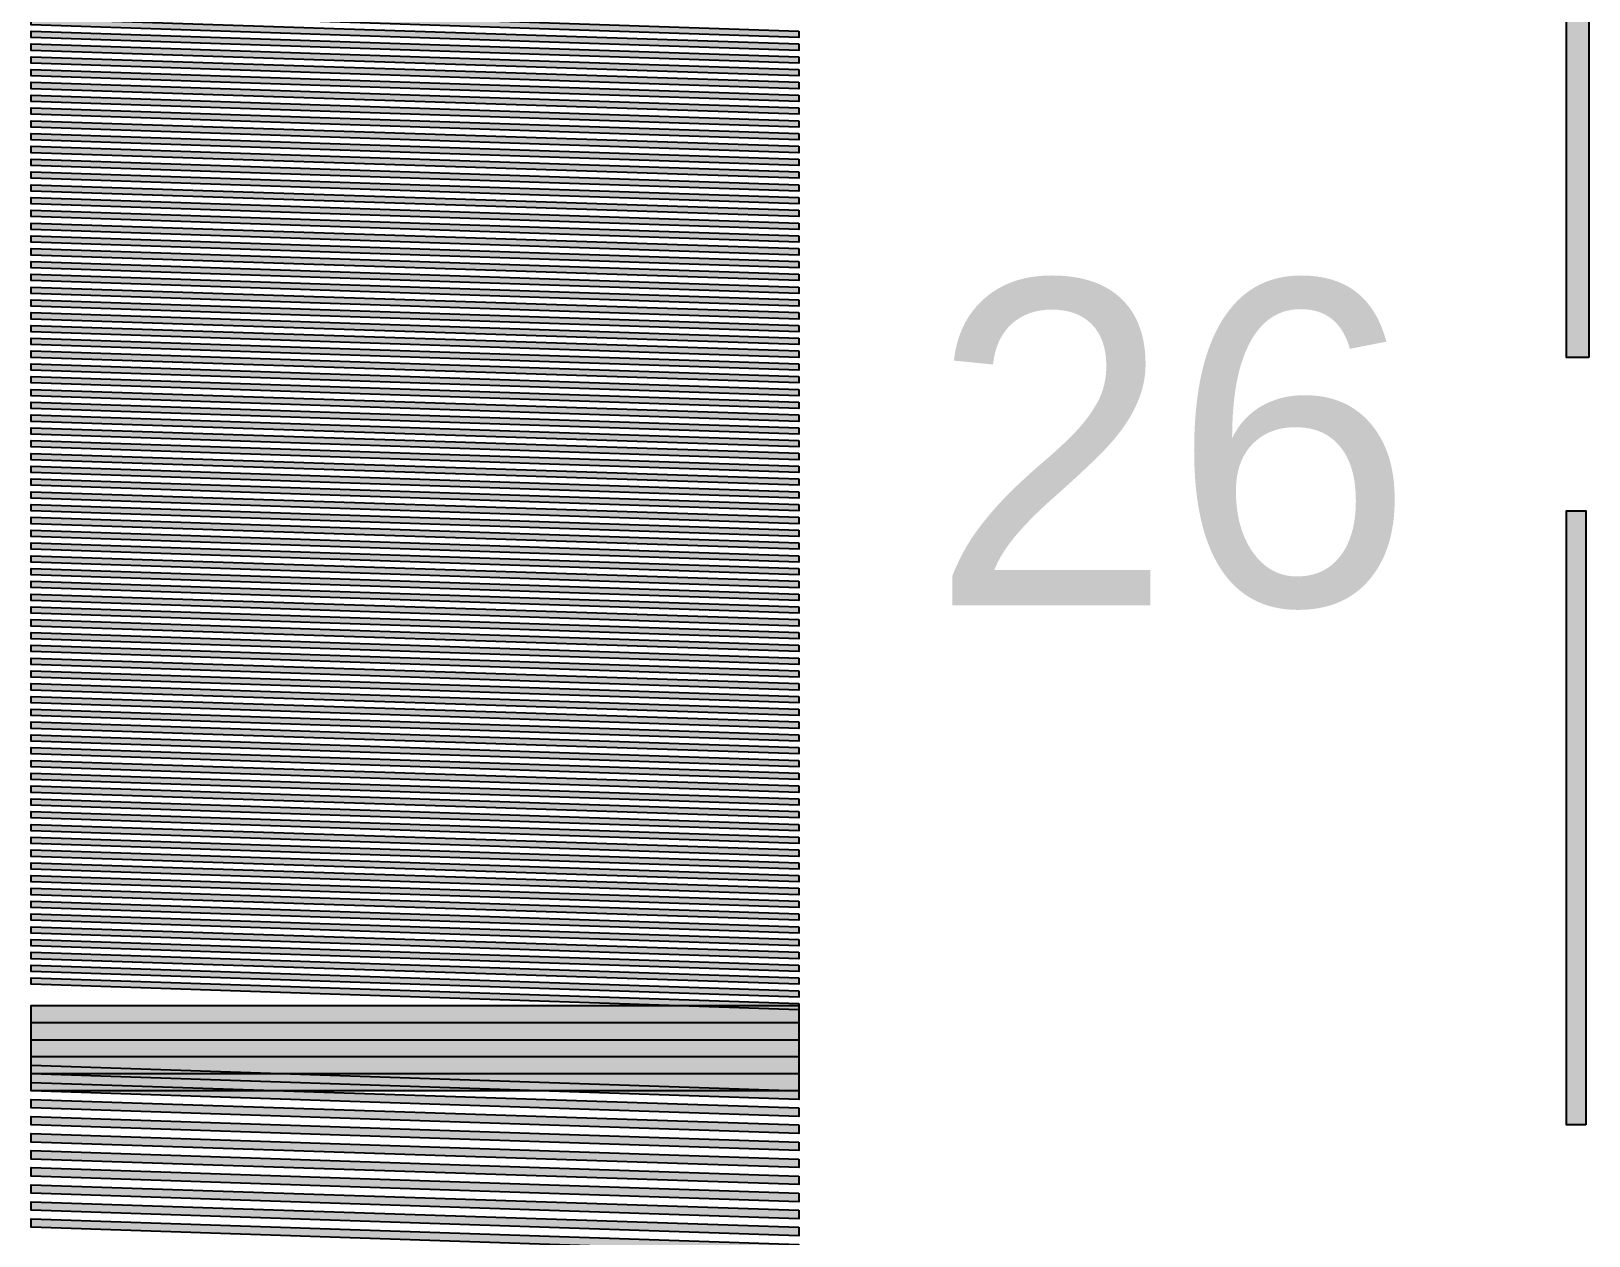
# Model space of a CAD drawing. Header units: millimetres. Extents: x 0 to 1582, y 0 to 984.
# Drawn here: x 1111.1 to 1192.3, y 382.5 to 445.3 of the extents above; entities that cross this region are included whole.
import ezdxf

# ---------------------------------------------------------------- set-up
doc = ezdxf.new("R2010")
doc.units = ezdxf.units.MM
for name, color, linetype in [('CENTER', 7, 'Continuous'), ('LABELS', 7, 'Continuous'), ('PERIPHERY', 7, 'Continuous')]:
    doc.layers.add(name, color=color, linetype=linetype)

msp = doc.modelspace()

# ---------------------------------------------------------------- hatches: boundary and pattern name
at = {"layer": 'CENTER', "true_color": 0x000000}
h = msp.add_hatch(color=7, dxfattribs=at)
h.dxf.hatch_style = 1
h.paths.add_polyline_path([(1192.28, 428.251), (1191.12, 428.251), (1191.12, 460.251), (1192.28, 460.251), (1192.28, 428.251)])
h = msp.add_hatch(color=7, dxfattribs=at)
h.dxf.hatch_style = 1
h.paths.add_polyline_path([(1192.121, 388.252), (1191.12, 388.252), (1191.12, 420.25), (1192.121, 420.25), (1192.121, 388.252)])
at = {"layer": 'PERIPHERY', "true_color": 0x000000}
h = msp.add_hatch(color=7, dxfattribs=at)
h.dxf.hatch_style = 1
h.paths.add_polyline_path([(1151.12, 445.25), (1151.12, 444.917), (1111.117, 446.25), (1111.117, 446.584), (1151.12, 445.25)])
h = msp.add_hatch(color=7, dxfattribs=at)
h.dxf.hatch_style = 1
h.paths.add_polyline_path([(1151.12, 444.583), (1151.12, 444.25), (1111.117, 445.583), (1111.117, 445.917), (1151.12, 444.583)])
h = msp.add_hatch(color=7, dxfattribs=at)
h.dxf.hatch_style = 1
h.paths.add_polyline_path([(1151.12, 443.917), (1151.12, 443.583), (1111.117, 444.917), (1111.117, 445.25), (1151.12, 443.917)])
h = msp.add_hatch(color=7, dxfattribs=at)
h.dxf.hatch_style = 1
h.paths.add_polyline_path([(1151.12, 443.25), (1151.12, 442.917), (1111.117, 444.25), (1111.117, 444.583), (1151.12, 443.25)])
h = msp.add_hatch(color=7, dxfattribs=at)
h.dxf.hatch_style = 1
h.paths.add_polyline_path([(1151.12, 442.584), (1151.12, 442.25), (1111.117, 443.584), (1111.117, 443.917), (1151.12, 442.584)])
h = msp.add_hatch(color=7, dxfattribs=at)
h.dxf.hatch_style = 1
h.paths.add_polyline_path([(1151.12, 441.917), (1151.12, 441.584), (1111.117, 442.917), (1111.117, 443.25), (1151.12, 441.917)])
h = msp.add_hatch(color=7, dxfattribs=at)
h.dxf.hatch_style = 1
h.paths.add_polyline_path([(1151.12, 441.25), (1151.12, 440.917), (1111.117, 442.25), (1111.117, 442.584), (1151.12, 441.25)])
h = msp.add_hatch(color=7, dxfattribs=at)
h.dxf.hatch_style = 1
h.paths.add_polyline_path([(1151.12, 440.584), (1151.12, 440.251), (1111.117, 441.584), (1111.117, 441.917), (1151.12, 440.584)])
h = msp.add_hatch(color=7, dxfattribs=at)
h.dxf.hatch_style = 1
h.paths.add_polyline_path([(1151.12, 439.917), (1151.12, 439.583), (1111.117, 440.917), (1111.117, 441.25), (1151.12, 439.917)])
h = msp.add_hatch(color=7, dxfattribs=at)
h.dxf.hatch_style = 1
h.paths.add_polyline_path([(1151.12, 439.25), (1151.12, 438.917), (1111.117, 440.25), (1111.117, 440.584), (1151.12, 439.25)])
h = msp.add_hatch(color=7, dxfattribs=at)
h.dxf.hatch_style = 1
h.paths.add_polyline_path([(1151.12, 438.583), (1151.12, 438.25), (1111.117, 439.583), (1111.117, 439.917), (1151.12, 438.583)])
h = msp.add_hatch(color=7, dxfattribs=at)
h.dxf.hatch_style = 1
h.paths.add_polyline_path([(1151.12, 437.916), (1151.12, 437.583), (1111.117, 438.917), (1111.117, 439.25), (1151.12, 437.916)])
h = msp.add_hatch(color=7, dxfattribs=at)
h.dxf.hatch_style = 1
h.paths.add_polyline_path([(1151.12, 437.25), (1151.12, 436.917), (1111.117, 438.25), (1111.117, 438.583), (1151.12, 437.25)])
h = msp.add_hatch(color=7, dxfattribs=at)
h.dxf.hatch_style = 1
h.paths.add_polyline_path([(1151.12, 436.583), (1151.12, 436.25), (1111.117, 437.584), (1111.117, 437.917), (1151.12, 436.583)])
h = msp.add_hatch(color=7, dxfattribs=at)
h.dxf.hatch_style = 1
h.paths.add_polyline_path([(1151.12, 435.917), (1151.12, 435.584), (1111.117, 436.917), (1111.117, 437.25), (1151.12, 435.917)])
h = msp.add_hatch(color=7, dxfattribs=at)
h.dxf.hatch_style = 1
h.paths.add_polyline_path([(1151.12, 435.25), (1151.12, 434.917), (1111.117, 436.25), (1111.117, 436.584), (1151.12, 435.25)])
h = msp.add_hatch(color=7, dxfattribs=at)
h.dxf.hatch_style = 1
h.paths.add_polyline_path([(1151.12, 434.584), (1151.12, 434.251), (1111.117, 435.584), (1111.117, 435.917), (1151.12, 434.584)])
h = msp.add_hatch(color=7, dxfattribs=at)
h.dxf.hatch_style = 1
h.paths.add_polyline_path([(1151.12, 433.916), (1151.12, 433.583), (1111.117, 434.916), (1111.117, 435.249), (1151.12, 433.916)])
h = msp.add_hatch(color=7, dxfattribs=at)
h.dxf.hatch_style = 1
h.paths.add_polyline_path([(1151.12, 433.25), (1151.12, 432.916), (1111.117, 434.25), (1111.117, 434.583), (1151.12, 433.25)])
h = msp.add_hatch(color=7, dxfattribs=at)
h.dxf.hatch_style = 1
h.paths.add_polyline_path([(1151.12, 432.583), (1151.12, 432.25), (1111.117, 433.583), (1111.117, 433.916), (1151.12, 432.583)])
h = msp.add_hatch(color=7, dxfattribs=at)
h.dxf.hatch_style = 1
h.paths.add_polyline_path([(1151.12, 431.916), (1151.12, 431.583), (1111.117, 432.917), (1111.117, 433.25), (1151.12, 431.916)])
h = msp.add_hatch(color=7, dxfattribs=at)
h.dxf.hatch_style = 1
h.paths.add_polyline_path([(1151.12, 431.25), (1151.12, 430.917), (1111.117, 432.25), (1111.117, 432.583), (1151.12, 431.25)])
h = msp.add_hatch(color=7, dxfattribs=at)
h.dxf.hatch_style = 1
h.paths.add_polyline_path([(1151.12, 430.583), (1151.12, 430.25), (1111.117, 431.584), (1111.117, 431.917), (1151.12, 430.583)])
h = msp.add_hatch(color=7, dxfattribs=at)
h.dxf.hatch_style = 1
h.paths.add_polyline_path([(1151.12, 429.917), (1151.12, 429.584), (1111.117, 430.917), (1111.117, 431.25), (1151.12, 429.917)])
h = msp.add_hatch(color=7, dxfattribs=at)
h.dxf.hatch_style = 1
h.paths.add_polyline_path([(1151.12, 429.25), (1151.12, 428.917), (1111.117, 430.25), (1111.117, 430.584), (1151.12, 429.25)])
h = msp.add_hatch(color=7, dxfattribs=at)
h.dxf.hatch_style = 1
h.paths.add_polyline_path([(1151.12, 428.584), (1151.12, 428.251), (1111.117, 429.584), (1111.117, 429.917), (1151.12, 428.584)])
h = msp.add_hatch(color=7, dxfattribs=at)
h.dxf.hatch_style = 1
h.paths.add_polyline_path([(1151.12, 427.916), (1151.12, 427.583), (1111.117, 428.916), (1111.117, 429.249), (1151.12, 427.916)])
h = msp.add_hatch(color=7, dxfattribs=at)
h.dxf.hatch_style = 1
h.paths.add_polyline_path([(1151.12, 427.25), (1151.12, 426.916), (1111.117, 428.25), (1111.117, 428.583), (1151.12, 427.25)])
h = msp.add_hatch(color=7, dxfattribs=at)
h.dxf.hatch_style = 1
h.paths.add_polyline_path([(1151.12, 426.583), (1151.12, 426.25), (1111.117, 427.583), (1111.117, 427.916), (1151.12, 426.583)])
h = msp.add_hatch(color=7, dxfattribs=at)
h.dxf.hatch_style = 1
h.paths.add_polyline_path([(1151.12, 425.916), (1151.12, 425.583), (1111.117, 426.917), (1111.117, 427.25), (1151.12, 425.916)])
h = msp.add_hatch(color=7, dxfattribs=at)
h.dxf.hatch_style = 1
h.paths.add_polyline_path([(1151.12, 425.25), (1151.12, 424.917), (1111.117, 426.25), (1111.117, 426.583), (1151.12, 425.25)])
h = msp.add_hatch(color=7, dxfattribs=at)
h.dxf.hatch_style = 1
h.paths.add_polyline_path([(1151.12, 424.583), (1151.12, 424.25), (1111.117, 425.584), (1111.117, 425.917), (1151.12, 424.583)])
h = msp.add_hatch(color=7, dxfattribs=at)
h.dxf.hatch_style = 1
h.paths.add_polyline_path([(1151.12, 423.916), (1151.12, 423.583), (1111.117, 424.916), (1111.117, 425.25), (1151.12, 423.916)])
h = msp.add_hatch(color=7, dxfattribs=at)
h.dxf.hatch_style = 1
h.paths.add_polyline_path([(1151.12, 423.25), (1151.12, 422.916), (1111.117, 424.25), (1111.117, 424.583), (1151.12, 423.25)])
h = msp.add_hatch(color=7, dxfattribs=at)
h.dxf.hatch_style = 1
h.paths.add_polyline_path([(1151.12, 422.583), (1151.12, 422.249), (1111.117, 423.583), (1111.117, 423.916), (1151.12, 422.583)])
h = msp.add_hatch(color=7, dxfattribs=at)
h.dxf.hatch_style = 1
h.paths.add_polyline_path([(1151.12, 421.916), (1151.12, 421.583), (1111.117, 422.916), (1111.117, 423.249), (1151.12, 421.916)])
h = msp.add_hatch(color=7, dxfattribs=at)
h.dxf.hatch_style = 1
h.paths.add_polyline_path([(1151.12, 421.25), (1151.12, 420.916), (1111.117, 422.25), (1111.117, 422.583), (1151.12, 421.25)])
h = msp.add_hatch(color=7, dxfattribs=at)
h.dxf.hatch_style = 1
h.paths.add_polyline_path([(1151.12, 420.583), (1151.12, 420.25), (1111.117, 421.583), (1111.117, 421.916), (1151.12, 420.583)])
h = msp.add_hatch(color=7, dxfattribs=at)
h.dxf.hatch_style = 1
h.paths.add_polyline_path([(1151.12, 419.916), (1151.12, 419.583), (1111.117, 420.916), (1111.117, 421.25), (1151.12, 419.916)])
h = msp.add_hatch(color=7, dxfattribs=at)
h.dxf.hatch_style = 1
h.paths.add_polyline_path([(1151.12, 419.25), (1151.12, 418.917), (1111.117, 420.25), (1111.117, 420.583), (1151.12, 419.25)])
h = msp.add_hatch(color=7, dxfattribs=at)
h.dxf.hatch_style = 1
h.paths.add_polyline_path([(1151.12, 418.583), (1151.12, 418.25), (1111.117, 419.583), (1111.117, 419.917), (1151.12, 418.583)])
h = msp.add_hatch(color=7, dxfattribs=at)
h.dxf.hatch_style = 1
h.paths.add_polyline_path([(1151.12, 417.916), (1151.12, 417.583), (1111.117, 418.916), (1111.117, 419.25), (1151.12, 417.916)])
h = msp.add_hatch(color=7, dxfattribs=at)
h.dxf.hatch_style = 1
h.paths.add_polyline_path([(1151.12, 417.25), (1151.12, 416.916), (1111.117, 418.25), (1111.117, 418.583), (1151.12, 417.25)])
h = msp.add_hatch(color=7, dxfattribs=at)
h.dxf.hatch_style = 1
h.paths.add_polyline_path([(1151.12, 416.583), (1151.12, 416.249), (1111.117, 417.583), (1111.117, 417.916), (1151.12, 416.583)])
h = msp.add_hatch(color=7, dxfattribs=at)
h.dxf.hatch_style = 1
h.paths.add_polyline_path([(1151.12, 415.916), (1151.12, 415.583), (1111.117, 416.916), (1111.117, 417.249), (1151.12, 415.916)])
h = msp.add_hatch(color=7, dxfattribs=at)
h.dxf.hatch_style = 1
h.paths.add_polyline_path([(1151.12, 415.25), (1151.12, 414.916), (1111.117, 416.25), (1111.117, 416.583), (1151.12, 415.25)])
h = msp.add_hatch(color=7, dxfattribs=at)
h.dxf.hatch_style = 1
h.paths.add_polyline_path([(1151.12, 414.583), (1151.12, 414.25), (1111.117, 415.583), (1111.117, 415.916), (1151.12, 414.583)])
h = msp.add_hatch(color=7, dxfattribs=at)
h.dxf.hatch_style = 1
h.paths.add_polyline_path([(1151.12, 413.916), (1151.12, 413.583), (1111.117, 414.916), (1111.117, 415.25), (1151.12, 413.916)])
h = msp.add_hatch(color=7, dxfattribs=at)
h.dxf.hatch_style = 1
h.paths.add_polyline_path([(1151.12, 413.25), (1151.12, 412.917), (1111.117, 414.25), (1111.117, 414.583), (1151.12, 413.25)])
h = msp.add_hatch(color=7, dxfattribs=at)
h.dxf.hatch_style = 1
h.paths.add_polyline_path([(1151.12, 412.583), (1151.12, 412.25), (1111.117, 413.583), (1111.117, 413.917), (1151.12, 412.583)])
h = msp.add_hatch(color=7, dxfattribs=at)
h.dxf.hatch_style = 1
h.paths.add_polyline_path([(1151.12, 411.916), (1151.12, 411.583), (1111.117, 412.916), (1111.117, 413.25), (1151.12, 411.916)])
h = msp.add_hatch(color=7, dxfattribs=at)
h.dxf.hatch_style = 1
h.paths.add_polyline_path([(1151.12, 411.25), (1151.12, 410.916), (1111.117, 412.25), (1111.117, 412.583), (1151.12, 411.25)])
h = msp.add_hatch(color=7, dxfattribs=at)
h.dxf.hatch_style = 1
h.paths.add_polyline_path([(1151.12, 410.583), (1151.12, 410.249), (1111.117, 411.583), (1111.117, 411.916), (1151.12, 410.583)])
h = msp.add_hatch(color=7, dxfattribs=at)
h.dxf.hatch_style = 1
h.paths.add_polyline_path([(1151.12, 409.916), (1151.12, 409.583), (1111.117, 410.916), (1111.117, 411.249), (1151.12, 409.916)])
h = msp.add_hatch(color=7, dxfattribs=at)
h.dxf.hatch_style = 1
h.paths.add_polyline_path([(1151.12, 409.25), (1151.12, 408.916), (1111.117, 410.25), (1111.117, 410.583), (1151.12, 409.25)])
h = msp.add_hatch(color=7, dxfattribs=at)
h.dxf.hatch_style = 1
h.paths.add_polyline_path([(1151.12, 408.583), (1151.12, 408.249), (1111.117, 409.583), (1111.117, 409.916), (1151.12, 408.583)])
h = msp.add_hatch(color=7, dxfattribs=at)
h.dxf.hatch_style = 1
h.paths.add_polyline_path([(1151.12, 407.916), (1151.12, 407.583), (1111.117, 408.916), (1111.117, 409.25), (1151.12, 407.916)])
h = msp.add_hatch(color=7, dxfattribs=at)
h.dxf.hatch_style = 1
h.paths.add_polyline_path([(1151.12, 407.249), (1151.12, 406.916), (1111.117, 408.249), (1111.117, 408.583), (1151.12, 407.249)])
h = msp.add_hatch(color=7, dxfattribs=at)
h.dxf.hatch_style = 1
h.paths.add_polyline_path([(1151.12, 406.583), (1151.12, 406.25), (1111.117, 407.583), (1111.117, 407.916), (1151.12, 406.583)])
h = msp.add_hatch(color=7, dxfattribs=at)
h.dxf.hatch_style = 1
h.paths.add_polyline_path([(1151.12, 405.916), (1151.12, 405.583), (1111.117, 406.916), (1111.117, 407.25), (1151.12, 405.916)])
h = msp.add_hatch(color=7, dxfattribs=at)
h.dxf.hatch_style = 1
h.paths.add_polyline_path([(1151.12, 405.249), (1151.12, 404.916), (1111.117, 406.249), (1111.117, 406.583), (1151.12, 405.249)])
h = msp.add_hatch(color=7, dxfattribs=at)
h.dxf.hatch_style = 1
h.paths.add_polyline_path([(1151.12, 404.583), (1151.12, 404.249), (1111.117, 405.583), (1111.117, 405.916), (1151.12, 404.583)])
h = msp.add_hatch(color=7, dxfattribs=at)
h.dxf.hatch_style = 1
h.paths.add_polyline_path([(1151.12, 403.916), (1151.12, 403.582), (1111.117, 404.916), (1111.117, 405.249), (1151.12, 403.916)])
h = msp.add_hatch(color=7, dxfattribs=at)
h.dxf.hatch_style = 1
h.paths.add_polyline_path([(1151.12, 403.249), (1151.12, 402.916), (1111.117, 404.249), (1111.117, 404.582), (1151.12, 403.249)])
h = msp.add_hatch(color=7, dxfattribs=at)
h.dxf.hatch_style = 1
h.paths.add_polyline_path([(1151.12, 402.583), (1151.12, 402.249), (1111.117, 403.583), (1111.117, 403.916), (1151.12, 402.583)])
h = msp.add_hatch(color=7, dxfattribs=at)
h.dxf.hatch_style = 1
h.paths.add_polyline_path([(1151.12, 401.916), (1151.12, 401.583), (1111.117, 402.916), (1111.117, 403.249), (1151.12, 401.916)])
h = msp.add_hatch(color=7, dxfattribs=at)
h.dxf.hatch_style = 1
h.paths.add_polyline_path([(1151.12, 401.249), (1151.12, 400.916), (1111.117, 402.249), (1111.117, 402.583), (1151.12, 401.249)])
h = msp.add_hatch(color=7, dxfattribs=at)
h.dxf.hatch_style = 1
h.paths.add_polyline_path([(1151.12, 400.583), (1151.12, 400.25), (1111.117, 401.583), (1111.117, 401.916), (1151.12, 400.583)])
h = msp.add_hatch(color=7, dxfattribs=at)
h.dxf.hatch_style = 1
h.paths.add_polyline_path([(1151.12, 399.916), (1151.12, 399.583), (1111.117, 400.916), (1111.117, 401.25), (1151.12, 399.916)])
h = msp.add_hatch(color=7, dxfattribs=at)
h.dxf.hatch_style = 1
h.paths.add_polyline_path([(1151.12, 399.249), (1151.12, 398.916), (1111.117, 400.249), (1111.117, 400.583), (1151.12, 399.249)])
h = msp.add_hatch(color=7, dxfattribs=at)
h.dxf.hatch_style = 1
h.paths.add_polyline_path([(1151.12, 398.583), (1151.12, 398.249), (1111.117, 399.583), (1111.117, 399.916), (1151.12, 398.583)])
h = msp.add_hatch(color=7, dxfattribs=at)
h.dxf.hatch_style = 1
h.paths.add_polyline_path([(1151.12, 397.916), (1151.12, 397.582), (1111.117, 398.916), (1111.117, 399.249), (1151.12, 397.916)])
h = msp.add_hatch(color=7, dxfattribs=at)
h.dxf.hatch_style = 1
h.paths.add_polyline_path([(1151.12, 397.249), (1151.12, 396.916), (1111.117, 398.249), (1111.117, 398.582), (1151.12, 397.249)])
h = msp.add_hatch(color=7, dxfattribs=at)
h.dxf.hatch_style = 1
h.paths.add_polyline_path([(1151.12, 396.583), (1151.12, 396.249), (1111.117, 397.583), (1111.117, 397.916), (1151.12, 396.583)])
h = msp.add_hatch(color=7, dxfattribs=at)
h.dxf.hatch_style = 1
h.paths.add_polyline_path([(1151.12, 395.916), (1151.12, 395.583), (1111.117, 396.916), (1111.117, 397.249), (1151.12, 395.916)])
h = msp.add_hatch(color=7, dxfattribs=at)
h.dxf.hatch_style = 1
h.paths.add_polyline_path([(1151.12, 395.249), (1151.12, 394.916), (1111.117, 396.249), (1111.117, 396.583), (1151.12, 395.249)])
h = msp.add_hatch(color=7, dxfattribs=at)
h.dxf.hatch_style = 1
h.paths.add_polyline_path([(1151.12, 394.583), (1151.12, 394.25), (1111.117, 395.583), (1111.117, 395.916), (1151.12, 394.583)])
h = msp.add_hatch(color=7, dxfattribs=at)
h.dxf.hatch_style = 1
h.paths.add_polyline_path([(1151.12, 394.472), (1151.12, 391.805), (1111.117, 391.805), (1111.117, 394.472), (1151.12, 394.472)])
h = msp.add_hatch(color=7, dxfattribs=at)
h.dxf.hatch_style = 1
h.paths.add_polyline_path([(1151.12, 393.583), (1151.12, 390.916), (1111.117, 390.916), (1111.117, 393.583), (1151.12, 393.583)])
h = msp.add_hatch(color=7, dxfattribs=at)
h.dxf.hatch_style = 1
h.paths.add_polyline_path([(1151.12, 392.694), (1151.12, 390.027), (1111.117, 390.027), (1111.117, 392.694), (1151.12, 392.694)])
h = msp.add_hatch(color=7, dxfattribs=at)
h.dxf.hatch_style = 1
h.paths.add_polyline_path([(1151.12, 390.027), (1151.12, 389.583), (1111.117, 390.916), (1111.117, 391.36), (1151.12, 390.027)])
h = msp.add_hatch(color=7, dxfattribs=at)
h.dxf.hatch_style = 1
h.paths.add_polyline_path([(1151.12, 389.138), (1151.12, 388.694), (1111.117, 390.028), (1111.117, 390.472), (1151.12, 389.138)])
h = msp.add_hatch(color=7, dxfattribs=at)
h.dxf.hatch_style = 1
h.paths.add_polyline_path([(1151.12, 388.25), (1151.12, 387.806), (1111.117, 389.139), (1111.117, 389.583), (1151.12, 388.25)])
h = msp.add_hatch(color=7, dxfattribs=at)
h.dxf.hatch_style = 1
h.paths.add_polyline_path([(1151.12, 387.362), (1151.12, 386.917), (1111.117, 388.251), (1111.117, 388.695), (1151.12, 387.362)])
h = msp.add_hatch(color=7, dxfattribs=at)
h.dxf.hatch_style = 1
h.paths.add_polyline_path([(1151.12, 386.473), (1151.12, 386.029), (1111.117, 387.362), (1111.117, 387.806), (1151.12, 386.473)])
h = msp.add_hatch(color=7, dxfattribs=at)
h.dxf.hatch_style = 1
h.paths.add_polyline_path([(1151.12, 385.585), (1151.12, 385.14), (1111.117, 386.474), (1111.117, 386.918), (1151.12, 385.585)])
h = msp.add_hatch(color=7, dxfattribs=at)
h.dxf.hatch_style = 1
h.paths.add_polyline_path([(1151.12, 384.695), (1151.12, 384.251), (1111.117, 385.584), (1111.117, 386.028), (1151.12, 384.695)])
h = msp.add_hatch(color=7, dxfattribs=at)
h.dxf.hatch_style = 1
h.paths.add_polyline_path([(1151.12, 383.806), (1151.12, 383.362), (1111.117, 384.695), (1111.117, 385.139), (1151.12, 383.806)])
h = msp.add_hatch(color=7, dxfattribs=at)
h.dxf.hatch_style = 1
h.paths.add_polyline_path([(1151.12, 382.917), (1151.12, 382.473), (1111.117, 383.806), (1111.117, 384.25), (1151.12, 382.917)])
h = msp.add_hatch(color=7, dxfattribs=at)
h.dxf.hatch_style = 1
h.paths.add_polyline_path([(1151.12, 382.028), (1151.12, 381.583), (1111.117, 382.917), (1111.117, 383.361), (1151.12, 382.028)])

# ---------------------------------------------------------------- linework, layer by layer
at = {"layer": 'CENTER', "color": 250}
for points in [[(1192.28, 428.251), (1191.12, 428.251), (1191.12, 460.251), (1192.28, 460.251), (1192.28, 428.251)], [(1192.121, 388.252), (1191.12, 388.252), (1191.12, 420.25), (1192.121, 420.25), (1192.121, 388.252)]]:
    msp.add_lwpolyline(points, close=True, dxfattribs=at)
at = {"layer": 'CENTER', "color": 250, "true_color": 0x000000}
for points in [[(1192.28, 428.251), (1192.28, 460.251), (1191.12, 460.251)], [(1191.12, 460.251), (1191.12, 428.251), (1192.28, 428.251)], [(1192.121, 388.252), (1192.121, 420.25), (1191.12, 420.25)], [(1191.12, 420.25), (1191.12, 388.252), (1192.121, 388.252)]]:
    msp.add_solid(points, dxfattribs=at)
at = {"layer": 'PERIPHERY', "color": 250}
for points in [[(1151.12, 445.25), (1151.12, 444.917), (1111.117, 446.25), (1111.117, 446.584), (1151.12, 445.25)], [(1151.12, 444.583), (1151.12, 444.25), (1111.117, 445.583), (1111.117, 445.917), (1151.12, 444.583)], [(1151.12, 443.917), (1151.12, 443.583), (1111.117, 444.917), (1111.117, 445.25), (1151.12, 443.917)], [(1151.12, 443.25), (1151.12, 442.917), (1111.117, 444.25), (1111.117, 444.583), (1151.12, 443.25)], [(1151.12, 442.584), (1151.12, 442.25), (1111.117, 443.584), (1111.117, 443.917), (1151.12, 442.584)], [(1151.12, 441.917), (1151.12, 441.584), (1111.117, 442.917), (1111.117, 443.25), (1151.12, 441.917)], [(1151.12, 441.25), (1151.12, 440.917), (1111.117, 442.25), (1111.117, 442.584), (1151.12, 441.25)], [(1151.12, 440.584), (1151.12, 440.251), (1111.117, 441.584), (1111.117, 441.917), (1151.12, 440.584)], [(1151.12, 439.917), (1151.12, 439.583), (1111.117, 440.917), (1111.117, 441.25), (1151.12, 439.917)], [(1151.12, 439.25), (1151.12, 438.917), (1111.117, 440.25), (1111.117, 440.584), (1151.12, 439.25)], [(1151.12, 438.583), (1151.12, 438.25), (1111.117, 439.583), (1111.117, 439.917), (1151.12, 438.583)], [(1151.12, 437.916), (1151.12, 437.583), (1111.117, 438.917), (1111.117, 439.25), (1151.12, 437.916)], [(1151.12, 437.25), (1151.12, 436.917), (1111.117, 438.25), (1111.117, 438.583), (1151.12, 437.25)], [(1151.12, 436.583), (1151.12, 436.25), (1111.117, 437.584), (1111.117, 437.917), (1151.12, 436.583)], [(1151.12, 435.917), (1151.12, 435.584), (1111.117, 436.917), (1111.117, 437.25), (1151.12, 435.917)], [(1151.12, 435.25), (1151.12, 434.917), (1111.117, 436.25), (1111.117, 436.584), (1151.12, 435.25)], [(1151.12, 434.584), (1151.12, 434.251), (1111.117, 435.584), (1111.117, 435.917), (1151.12, 434.584)], [(1151.12, 433.916), (1151.12, 433.583), (1111.117, 434.916), (1111.117, 435.249), (1151.12, 433.916)], [(1151.12, 433.25), (1151.12, 432.916), (1111.117, 434.25), (1111.117, 434.583), (1151.12, 433.25)], [(1151.12, 432.583), (1151.12, 432.25), (1111.117, 433.583), (1111.117, 433.916), (1151.12, 432.583)], [(1151.12, 431.916), (1151.12, 431.583), (1111.117, 432.917), (1111.117, 433.25), (1151.12, 431.916)], [(1151.12, 431.25), (1151.12, 430.917), (1111.117, 432.25), (1111.117, 432.583), (1151.12, 431.25)], [(1151.12, 430.583), (1151.12, 430.25), (1111.117, 431.584), (1111.117, 431.917), (1151.12, 430.583)], [(1151.12, 429.917), (1151.12, 429.584), (1111.117, 430.917), (1111.117, 431.25), (1151.12, 429.917)], [(1151.12, 429.25), (1151.12, 428.917), (1111.117, 430.25), (1111.117, 430.584), (1151.12, 429.25)], [(1151.12, 428.584), (1151.12, 428.251), (1111.117, 429.584), (1111.117, 429.917), (1151.12, 428.584)], [(1151.12, 427.916), (1151.12, 427.583), (1111.117, 428.916), (1111.117, 429.249), (1151.12, 427.916)], [(1151.12, 427.25), (1151.12, 426.916), (1111.117, 428.25), (1111.117, 428.583), (1151.12, 427.25)], [(1151.12, 426.583), (1151.12, 426.25), (1111.117, 427.583), (1111.117, 427.916), (1151.12, 426.583)], [(1151.12, 425.916), (1151.12, 425.583), (1111.117, 426.917), (1111.117, 427.25), (1151.12, 425.916)], [(1151.12, 425.25), (1151.12, 424.917), (1111.117, 426.25), (1111.117, 426.583), (1151.12, 425.25)], [(1151.12, 424.583), (1151.12, 424.25), (1111.117, 425.584), (1111.117, 425.917), (1151.12, 424.583)], [(1151.12, 423.916), (1151.12, 423.583), (1111.117, 424.916), (1111.117, 425.25), (1151.12, 423.916)], [(1151.12, 423.25), (1151.12, 422.916), (1111.117, 424.25), (1111.117, 424.583), (1151.12, 423.25)], [(1151.12, 422.583), (1151.12, 422.249), (1111.117, 423.583), (1111.117, 423.916), (1151.12, 422.583)], [(1151.12, 421.916), (1151.12, 421.583), (1111.117, 422.916), (1111.117, 423.249), (1151.12, 421.916)], [(1151.12, 421.25), (1151.12, 420.916), (1111.117, 422.25), (1111.117, 422.583), (1151.12, 421.25)], [(1151.12, 420.583), (1151.12, 420.25), (1111.117, 421.583), (1111.117, 421.916), (1151.12, 420.583)], [(1151.12, 419.916), (1151.12, 419.583), (1111.117, 420.916), (1111.117, 421.25), (1151.12, 419.916)], [(1151.12, 419.25), (1151.12, 418.917), (1111.117, 420.25), (1111.117, 420.583), (1151.12, 419.25)], [(1151.12, 418.583), (1151.12, 418.25), (1111.117, 419.583), (1111.117, 419.917), (1151.12, 418.583)], [(1151.12, 417.916), (1151.12, 417.583), (1111.117, 418.916), (1111.117, 419.25), (1151.12, 417.916)], [(1151.12, 417.25), (1151.12, 416.916), (1111.117, 418.25), (1111.117, 418.583), (1151.12, 417.25)], [(1151.12, 416.583), (1151.12, 416.249), (1111.117, 417.583), (1111.117, 417.916), (1151.12, 416.583)], [(1151.12, 415.916), (1151.12, 415.583), (1111.117, 416.916), (1111.117, 417.249), (1151.12, 415.916)], [(1151.12, 415.25), (1151.12, 414.916), (1111.117, 416.25), (1111.117, 416.583), (1151.12, 415.25)], [(1151.12, 414.583), (1151.12, 414.25), (1111.117, 415.583), (1111.117, 415.916), (1151.12, 414.583)], [(1151.12, 413.916), (1151.12, 413.583), (1111.117, 414.916), (1111.117, 415.25), (1151.12, 413.916)], [(1151.12, 413.25), (1151.12, 412.917), (1111.117, 414.25), (1111.117, 414.583), (1151.12, 413.25)], [(1151.12, 412.583), (1151.12, 412.25), (1111.117, 413.583), (1111.117, 413.917), (1151.12, 412.583)], [(1151.12, 411.916), (1151.12, 411.583), (1111.117, 412.916), (1111.117, 413.25), (1151.12, 411.916)], [(1151.12, 411.25), (1151.12, 410.916), (1111.117, 412.25), (1111.117, 412.583), (1151.12, 411.25)], [(1151.12, 410.583), (1151.12, 410.249), (1111.117, 411.583), (1111.117, 411.916), (1151.12, 410.583)], [(1151.12, 409.916), (1151.12, 409.583), (1111.117, 410.916), (1111.117, 411.249), (1151.12, 409.916)], [(1151.12, 409.25), (1151.12, 408.916), (1111.117, 410.25), (1111.117, 410.583), (1151.12, 409.25)], [(1151.12, 408.583), (1151.12, 408.249), (1111.117, 409.583), (1111.117, 409.916), (1151.12, 408.583)], [(1151.12, 407.916), (1151.12, 407.583), (1111.117, 408.916), (1111.117, 409.25), (1151.12, 407.916)], [(1151.12, 407.249), (1151.12, 406.916), (1111.117, 408.249), (1111.117, 408.583), (1151.12, 407.249)], [(1151.12, 406.583), (1151.12, 406.25), (1111.117, 407.583), (1111.117, 407.916), (1151.12, 406.583)], [(1151.12, 405.916), (1151.12, 405.583), (1111.117, 406.916), (1111.117, 407.25), (1151.12, 405.916)], [(1151.12, 405.249), (1151.12, 404.916), (1111.117, 406.249), (1111.117, 406.583), (1151.12, 405.249)], [(1151.12, 404.583), (1151.12, 404.249), (1111.117, 405.583), (1111.117, 405.916), (1151.12, 404.583)], [(1151.12, 403.916), (1151.12, 403.582), (1111.117, 404.916), (1111.117, 405.249), (1151.12, 403.916)], [(1151.12, 403.249), (1151.12, 402.916), (1111.117, 404.249), (1111.117, 404.582), (1151.12, 403.249)], [(1151.12, 402.583), (1151.12, 402.249), (1111.117, 403.583), (1111.117, 403.916), (1151.12, 402.583)], [(1151.12, 401.916), (1151.12, 401.583), (1111.117, 402.916), (1111.117, 403.249), (1151.12, 401.916)], [(1151.12, 401.249), (1151.12, 400.916), (1111.117, 402.249), (1111.117, 402.583), (1151.12, 401.249)], [(1151.12, 400.583), (1151.12, 400.25), (1111.117, 401.583), (1111.117, 401.916), (1151.12, 400.583)], [(1151.12, 399.916), (1151.12, 399.583), (1111.117, 400.916), (1111.117, 401.25), (1151.12, 399.916)], [(1151.12, 399.249), (1151.12, 398.916), (1111.117, 400.249), (1111.117, 400.583), (1151.12, 399.249)], [(1151.12, 398.583), (1151.12, 398.249), (1111.117, 399.583), (1111.117, 399.916), (1151.12, 398.583)], [(1151.12, 397.916), (1151.12, 397.582), (1111.117, 398.916), (1111.117, 399.249), (1151.12, 397.916)], [(1151.12, 397.249), (1151.12, 396.916), (1111.117, 398.249), (1111.117, 398.582), (1151.12, 397.249)], [(1151.12, 396.583), (1151.12, 396.249), (1111.117, 397.583), (1111.117, 397.916), (1151.12, 396.583)], [(1151.12, 395.916), (1151.12, 395.583), (1111.117, 396.916), (1111.117, 397.249), (1151.12, 395.916)], [(1151.12, 395.249), (1151.12, 394.916), (1111.117, 396.249), (1111.117, 396.583), (1151.12, 395.249)], [(1151.12, 394.583), (1151.12, 394.25), (1111.117, 395.583), (1111.117, 395.916), (1151.12, 394.583)], [(1151.12, 394.472), (1151.12, 391.805), (1111.117, 391.805), (1111.117, 394.472), (1151.12, 394.472)], [(1151.12, 393.583), (1151.12, 390.916), (1111.117, 390.916), (1111.117, 393.583), (1151.12, 393.583)], [(1151.12, 392.694), (1151.12, 390.027), (1111.117, 390.027), (1111.117, 392.694), (1151.12, 392.694)], [(1151.12, 390.027), (1151.12, 389.583), (1111.117, 390.916), (1111.117, 391.36), (1151.12, 390.027)], [(1151.12, 389.138), (1151.12, 388.694), (1111.117, 390.028), (1111.117, 390.472), (1151.12, 389.138)], [(1151.12, 388.25), (1151.12, 387.806), (1111.117, 389.139), (1111.117, 389.583), (1151.12, 388.25)], [(1151.12, 387.362), (1151.12, 386.917), (1111.117, 388.251), (1111.117, 388.695), (1151.12, 387.362)], [(1151.12, 386.473), (1151.12, 386.029), (1111.117, 387.362), (1111.117, 387.806), (1151.12, 386.473)], [(1151.12, 385.585), (1151.12, 385.14), (1111.117, 386.474), (1111.117, 386.918), (1151.12, 385.585)], [(1151.12, 384.695), (1151.12, 384.251), (1111.117, 385.584), (1111.117, 386.028), (1151.12, 384.695)], [(1151.12, 383.806), (1151.12, 383.362), (1111.117, 384.695), (1111.117, 385.139), (1151.12, 383.806)], [(1151.12, 382.917), (1151.12, 382.473), (1111.117, 383.806), (1111.117, 384.25), (1151.12, 382.917)], [(1151.12, 382.028), (1151.12, 381.583), (1111.117, 382.917), (1111.117, 383.361), (1151.12, 382.028)]]:
    msp.add_lwpolyline(points, close=True, dxfattribs=at)
at = {"layer": 'PERIPHERY', "color": 250, "true_color": 0x000000}
for points in [[(1111.117, 446.25), (1151.12, 444.917), (1151.12, 445.25)], [(1151.12, 444.583), (1111.117, 445.917), (1111.117, 445.583)], [(1111.117, 445.583), (1151.12, 444.25), (1151.12, 444.583)], [(1151.12, 443.917), (1111.117, 445.25), (1111.117, 444.917)], [(1111.117, 444.917), (1151.12, 443.583), (1151.12, 443.917)], [(1151.12, 443.25), (1111.117, 444.583), (1111.117, 444.25)], [(1111.117, 444.25), (1151.12, 442.917), (1151.12, 443.25)], [(1151.12, 442.584), (1111.117, 443.917), (1111.117, 443.584)], [(1111.117, 443.584), (1151.12, 442.25), (1151.12, 442.584)], [(1151.12, 441.917), (1111.117, 443.25), (1111.117, 442.917)], [(1111.117, 442.917), (1151.12, 441.584), (1151.12, 441.917)], [(1151.12, 441.25), (1111.117, 442.584), (1111.117, 442.25)], [(1111.117, 442.25), (1151.12, 440.917), (1151.12, 441.25)], [(1151.12, 440.584), (1111.117, 441.917), (1111.117, 441.584)], [(1111.117, 441.584), (1151.12, 440.251), (1151.12, 440.584)], [(1151.12, 439.917), (1111.117, 441.25), (1111.117, 440.917)], [(1111.117, 440.917), (1151.12, 439.583), (1151.12, 439.917)], [(1151.12, 439.25), (1111.117, 440.584), (1111.117, 440.25)], [(1111.117, 440.25), (1151.12, 438.917), (1151.12, 439.25)], [(1151.12, 438.583), (1111.117, 439.917), (1111.117, 439.583)], [(1111.117, 439.583), (1151.12, 438.25), (1151.12, 438.583)], [(1151.12, 437.916), (1111.117, 439.25), (1111.117, 438.917)], [(1111.117, 438.917), (1151.12, 437.583), (1151.12, 437.916)], [(1151.12, 437.25), (1111.117, 438.583), (1111.117, 438.25)], [(1111.117, 438.25), (1151.12, 436.917), (1151.12, 437.25)], [(1151.12, 436.583), (1111.117, 437.917), (1111.117, 437.584)], [(1111.117, 437.584), (1151.12, 436.25), (1151.12, 436.583)], [(1151.12, 435.917), (1111.117, 437.25), (1111.117, 436.917)], [(1111.117, 436.917), (1151.12, 435.584), (1151.12, 435.917)], [(1151.12, 435.25), (1111.117, 436.584), (1111.117, 436.25)], [(1111.117, 436.25), (1151.12, 434.917), (1151.12, 435.25)], [(1151.12, 434.584), (1111.117, 435.917), (1111.117, 435.584)], [(1111.117, 435.584), (1151.12, 434.251), (1151.12, 434.584)], [(1151.12, 433.916), (1111.117, 435.249), (1111.117, 434.916)], [(1111.117, 434.916), (1151.12, 433.583), (1151.12, 433.916)], [(1151.12, 433.25), (1111.117, 434.583), (1111.117, 434.25)], [(1111.117, 434.25), (1151.12, 432.916), (1151.12, 433.25)], [(1151.12, 432.583), (1111.117, 433.916), (1111.117, 433.583)], [(1111.117, 433.583), (1151.12, 432.25), (1151.12, 432.583)], [(1151.12, 431.916), (1111.117, 433.25), (1111.117, 432.917)], [(1111.117, 432.917), (1151.12, 431.583), (1151.12, 431.916)], [(1151.12, 431.25), (1111.117, 432.583), (1111.117, 432.25)], [(1111.117, 432.25), (1151.12, 430.917), (1151.12, 431.25)], [(1151.12, 430.583), (1111.117, 431.917), (1111.117, 431.584)], [(1111.117, 431.584), (1151.12, 430.25), (1151.12, 430.583)], [(1151.12, 429.917), (1111.117, 431.25), (1111.117, 430.917)], [(1111.117, 430.917), (1151.12, 429.584), (1151.12, 429.917)], [(1151.12, 429.25), (1111.117, 430.584), (1111.117, 430.25)], [(1111.117, 430.25), (1151.12, 428.917), (1151.12, 429.25)], [(1151.12, 428.584), (1111.117, 429.917), (1111.117, 429.584)], [(1111.117, 429.584), (1151.12, 428.251), (1151.12, 428.584)], [(1151.12, 427.916), (1111.117, 429.249), (1111.117, 428.916)], [(1111.117, 428.916), (1151.12, 427.583), (1151.12, 427.916)], [(1151.12, 427.25), (1111.117, 428.583), (1111.117, 428.25)], [(1111.117, 428.25), (1151.12, 426.916), (1151.12, 427.25)], [(1151.12, 426.583), (1111.117, 427.916), (1111.117, 427.583)], [(1111.117, 427.583), (1151.12, 426.25), (1151.12, 426.583)], [(1151.12, 425.916), (1111.117, 427.25), (1111.117, 426.917)], [(1111.117, 426.917), (1151.12, 425.583), (1151.12, 425.916)], [(1151.12, 425.25), (1111.117, 426.583), (1111.117, 426.25)], [(1111.117, 426.25), (1151.12, 424.917), (1151.12, 425.25)], [(1151.12, 424.583), (1111.117, 425.917), (1111.117, 425.584)], [(1111.117, 425.584), (1151.12, 424.25), (1151.12, 424.583)], [(1151.12, 423.916), (1111.117, 425.25), (1111.117, 424.916)], [(1111.117, 424.916), (1151.12, 423.583), (1151.12, 423.916)], [(1151.12, 423.25), (1111.117, 424.583), (1111.117, 424.25)], [(1111.117, 424.25), (1151.12, 422.916), (1151.12, 423.25)], [(1151.12, 422.583), (1111.117, 423.916), (1111.117, 423.583)], [(1111.117, 423.583), (1151.12, 422.249), (1151.12, 422.583)], [(1151.12, 421.916), (1111.117, 423.249), (1111.117, 422.916)], [(1111.117, 422.916), (1151.12, 421.583), (1151.12, 421.916)], [(1151.12, 421.25), (1111.117, 422.583), (1111.117, 422.25)], [(1111.117, 422.25), (1151.12, 420.916), (1151.12, 421.25)], [(1151.12, 420.583), (1111.117, 421.916), (1111.117, 421.583)], [(1111.117, 421.583), (1151.12, 420.25), (1151.12, 420.583)], [(1151.12, 419.916), (1111.117, 421.25), (1111.117, 420.916)], [(1111.117, 420.916), (1151.12, 419.583), (1151.12, 419.916)], [(1151.12, 419.25), (1111.117, 420.583), (1111.117, 420.25)], [(1111.117, 420.25), (1151.12, 418.917), (1151.12, 419.25)], [(1151.12, 418.583), (1111.117, 419.917), (1111.117, 419.583)], [(1111.117, 419.583), (1151.12, 418.25), (1151.12, 418.583)], [(1151.12, 417.916), (1111.117, 419.25), (1111.117, 418.916)], [(1111.117, 418.916), (1151.12, 417.583), (1151.12, 417.916)], [(1151.12, 417.25), (1111.117, 418.583), (1111.117, 418.25)], [(1111.117, 418.25), (1151.12, 416.916), (1151.12, 417.25)], [(1151.12, 416.583), (1111.117, 417.916), (1111.117, 417.583)], [(1111.117, 417.583), (1151.12, 416.249), (1151.12, 416.583)], [(1151.12, 415.916), (1111.117, 417.249), (1111.117, 416.916)], [(1111.117, 416.916), (1151.12, 415.583), (1151.12, 415.916)], [(1151.12, 415.25), (1111.117, 416.583), (1111.117, 416.25)], [(1111.117, 416.25), (1151.12, 414.916), (1151.12, 415.25)], [(1151.12, 414.583), (1111.117, 415.916), (1111.117, 415.583)], [(1111.117, 415.583), (1151.12, 414.25), (1151.12, 414.583)], [(1151.12, 413.916), (1111.117, 415.25), (1111.117, 414.916)], [(1111.117, 414.916), (1151.12, 413.583), (1151.12, 413.916)], [(1151.12, 413.25), (1111.117, 414.583), (1111.117, 414.25)], [(1111.117, 414.25), (1151.12, 412.917), (1151.12, 413.25)], [(1151.12, 412.583), (1111.117, 413.917), (1111.117, 413.583)], [(1111.117, 413.583), (1151.12, 412.25), (1151.12, 412.583)], [(1151.12, 411.916), (1111.117, 413.25), (1111.117, 412.916)], [(1111.117, 412.916), (1151.12, 411.583), (1151.12, 411.916)], [(1151.12, 411.25), (1111.117, 412.583), (1111.117, 412.25)], [(1111.117, 412.25), (1151.12, 410.916), (1151.12, 411.25)], [(1151.12, 410.583), (1111.117, 411.916), (1111.117, 411.583)], [(1111.117, 411.583), (1151.12, 410.249), (1151.12, 410.583)], [(1151.12, 409.916), (1111.117, 411.249), (1111.117, 410.916)], [(1111.117, 410.916), (1151.12, 409.583), (1151.12, 409.916)], [(1151.12, 409.25), (1111.117, 410.583), (1111.117, 410.25)], [(1111.117, 410.25), (1151.12, 408.916), (1151.12, 409.25)], [(1151.12, 408.583), (1111.117, 409.916), (1111.117, 409.583)], [(1111.117, 409.583), (1151.12, 408.249), (1151.12, 408.583)], [(1151.12, 407.916), (1111.117, 409.25), (1111.117, 408.916)], [(1111.117, 408.916), (1151.12, 407.583), (1151.12, 407.916)], [(1151.12, 407.249), (1111.117, 408.583), (1111.117, 408.249)], [(1111.117, 408.249), (1151.12, 406.916), (1151.12, 407.249)], [(1151.12, 406.583), (1111.117, 407.916), (1111.117, 407.583)], [(1111.117, 407.583), (1151.12, 406.25), (1151.12, 406.583)], [(1151.12, 405.916), (1111.117, 407.25), (1111.117, 406.916)], [(1111.117, 406.916), (1151.12, 405.583), (1151.12, 405.916)], [(1151.12, 405.249), (1111.117, 406.583), (1111.117, 406.249)], [(1111.117, 406.249), (1151.12, 404.916), (1151.12, 405.249)], [(1151.12, 404.583), (1111.117, 405.916), (1111.117, 405.583)], [(1111.117, 405.583), (1151.12, 404.249), (1151.12, 404.583)], [(1151.12, 403.916), (1111.117, 405.249), (1111.117, 404.916)], [(1111.117, 404.916), (1151.12, 403.582), (1151.12, 403.916)], [(1151.12, 403.249), (1111.117, 404.582), (1111.117, 404.249)], [(1111.117, 404.249), (1151.12, 402.916), (1151.12, 403.249)], [(1151.12, 402.583), (1111.117, 403.916), (1111.117, 403.583)], [(1111.117, 403.583), (1151.12, 402.249), (1151.12, 402.583)], [(1151.12, 401.916), (1111.117, 403.249), (1111.117, 402.916)], [(1111.117, 402.916), (1151.12, 401.583), (1151.12, 401.916)], [(1151.12, 401.249), (1111.117, 402.583), (1111.117, 402.249)], [(1111.117, 402.249), (1151.12, 400.916), (1151.12, 401.249)], [(1151.12, 400.583), (1111.117, 401.916), (1111.117, 401.583)], [(1111.117, 401.583), (1151.12, 400.25), (1151.12, 400.583)], [(1151.12, 399.916), (1111.117, 401.25), (1111.117, 400.916)], [(1111.117, 400.916), (1151.12, 399.583), (1151.12, 399.916)], [(1151.12, 399.249), (1111.117, 400.583), (1111.117, 400.249)], [(1111.117, 400.249), (1151.12, 398.916), (1151.12, 399.249)], [(1151.12, 398.583), (1111.117, 399.916), (1111.117, 399.583)], [(1111.117, 399.583), (1151.12, 398.249), (1151.12, 398.583)], [(1151.12, 397.916), (1111.117, 399.249), (1111.117, 398.916)], [(1111.117, 398.916), (1151.12, 397.582), (1151.12, 397.916)], [(1151.12, 397.249), (1111.117, 398.582), (1111.117, 398.249)], [(1111.117, 398.249), (1151.12, 396.916), (1151.12, 397.249)], [(1151.12, 396.583), (1111.117, 397.916), (1111.117, 397.583)], [(1111.117, 397.583), (1151.12, 396.249), (1151.12, 396.583)], [(1151.12, 395.916), (1111.117, 397.249), (1111.117, 396.916)], [(1111.117, 396.916), (1151.12, 395.583), (1151.12, 395.916)], [(1151.12, 395.249), (1111.117, 396.583), (1111.117, 396.249)], [(1111.117, 396.249), (1151.12, 394.916), (1151.12, 395.249)], [(1151.12, 394.583), (1111.117, 395.916), (1111.117, 395.583)], [(1111.117, 395.583), (1151.12, 394.25), (1151.12, 394.583)], [(1151.12, 394.472), (1111.117, 394.472), (1111.117, 391.805)], [(1111.117, 391.805), (1151.12, 391.805), (1151.12, 394.472)], [(1151.12, 393.583), (1111.117, 393.583), (1111.117, 390.916)], [(1111.117, 390.916), (1151.12, 390.916), (1151.12, 393.583)], [(1151.12, 392.694), (1111.117, 392.694), (1111.117, 390.027)], [(1111.117, 390.027), (1151.12, 390.027), (1151.12, 392.694)], [(1151.12, 390.027), (1111.117, 391.36), (1111.117, 390.916)], [(1111.117, 390.916), (1151.12, 389.583), (1151.12, 390.027)], [(1151.12, 389.138), (1111.117, 390.472), (1111.117, 390.028)], [(1111.117, 390.028), (1151.12, 388.694), (1151.12, 389.138)], [(1151.12, 388.25), (1111.117, 389.583), (1111.117, 389.139)], [(1111.117, 389.139), (1151.12, 387.806), (1151.12, 388.25)], [(1151.12, 387.362), (1111.117, 388.695), (1111.117, 388.251)], [(1111.117, 388.251), (1151.12, 386.917), (1151.12, 387.362)], [(1151.12, 386.473), (1111.117, 387.806), (1111.117, 387.362)], [(1111.117, 387.362), (1151.12, 386.029), (1151.12, 386.473)], [(1151.12, 385.585), (1111.117, 386.918), (1111.117, 386.474)], [(1111.117, 386.474), (1151.12, 385.14), (1151.12, 385.585)], [(1151.12, 384.695), (1111.117, 386.028), (1111.117, 385.584)], [(1111.117, 385.584), (1151.12, 384.251), (1151.12, 384.695)], [(1151.12, 383.806), (1111.117, 385.139), (1111.117, 384.695)], [(1111.117, 384.695), (1151.12, 383.362), (1151.12, 383.806)], [(1151.12, 382.917), (1111.117, 384.25), (1111.117, 383.806)], [(1111.117, 383.806), (1151.12, 382.473), (1151.12, 382.917)], [(1151.12, 382.028), (1111.117, 383.361), (1111.117, 382.917)], [(1111.117, 382.917), (1151.12, 381.583), (1151.12, 382.028)]]:
    msp.add_solid(points, dxfattribs=at)

# ---------------------------------------------------------------- texts
at = {"layer": 'LABELS', "color": 250}
msp.add_text('26', height=16.9333, dxfattribs=at).set_placement((1157.972, 415.332))

doc.saveas('drawing.dxf')
